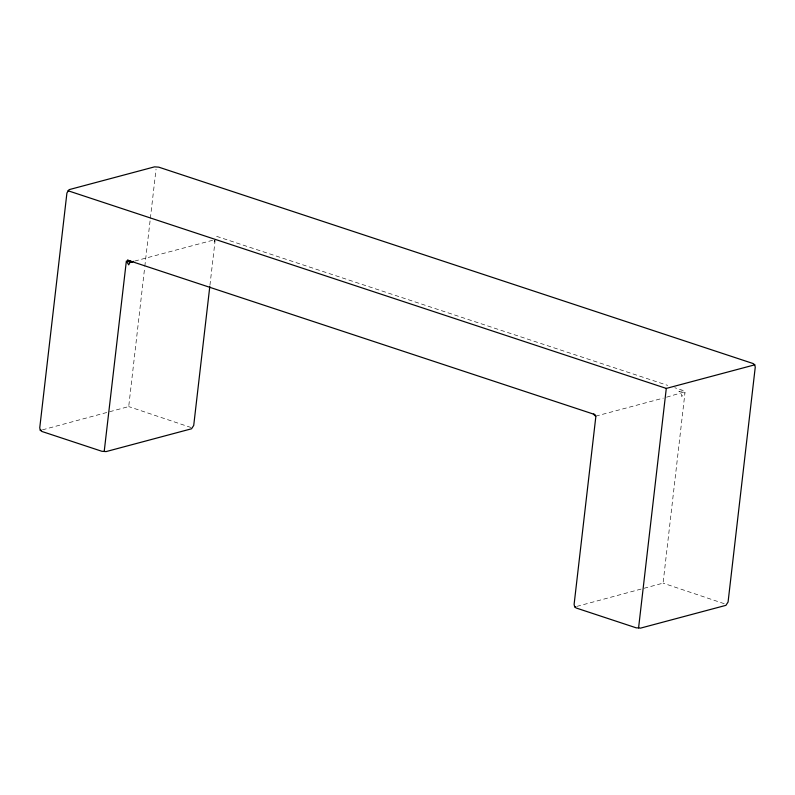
<?xml version="1.0" encoding="UTF-8"?>
<svg xmlns="http://www.w3.org/2000/svg" width="795" height="795" viewBox="0 0 795 795"><rect width="100%" height="100%" fill="white"/><g stroke="black" fill="none" stroke-linecap="round" stroke-linejoin="round"><path stroke-width="0.6" stroke-dasharray="3.98 2.98" d="M42.433 429.847L128.711 406.583L144.67 267.567M576.802 606.406L663.07 583.142L685.022 392.342L681.742 396.556L681.096 393.366L678.87 391.398L684.187 390.832L674.766 387.722M144.809 266.335L150.215 219.629M150.354 218.396L156.049 169.226M209.95 285.186L215.077 240.895M214.71 240.12L214.183 242.058L215.485 239.524M683.71 392.104L664.481 397.798M134.762 261.058L213.11 240.16M595.634 416.173L663.298 398.116M216.618 236.344L667.691 385.386M191.029 427.511L128.711 406.583M724.215 603.683L663.07 583.142"/><path stroke-width="1.19" d="M638.584 627.881L640.452 628.149L725.924 605.343L728.081 601.994L755.25 367.21L754.753 364.826L666.29 388.417L638.584 627.881L636.258 627.851L576.146 607.996L574.616 606.744L574.109 604.349L595.892 416.123M209.81 286.409L193.722 425.434L191.555 428.783L106.093 451.59L101.899 451.292L41.777 431.427L40.247 430.175L39.75 427.79L66.919 193.006L69.076 189.657L154.548 166.851L158.742 167.149L753.223 363.573L754.753 364.826M104.224 451.312L126.365 260.979L128.711 264.864L130.022 262.32L133.58 261.376M40.247 430.175L41.251 430.165M574.616 606.744L575.61 606.724M67.953 190.72L666.29 388.417M127.687 261.217L130.022 262.32L132.517 261.923L127.488 260.114L595.048 414.612L593.408 414.205L595.634 416.173L595.246 415.706"/></g></svg>
